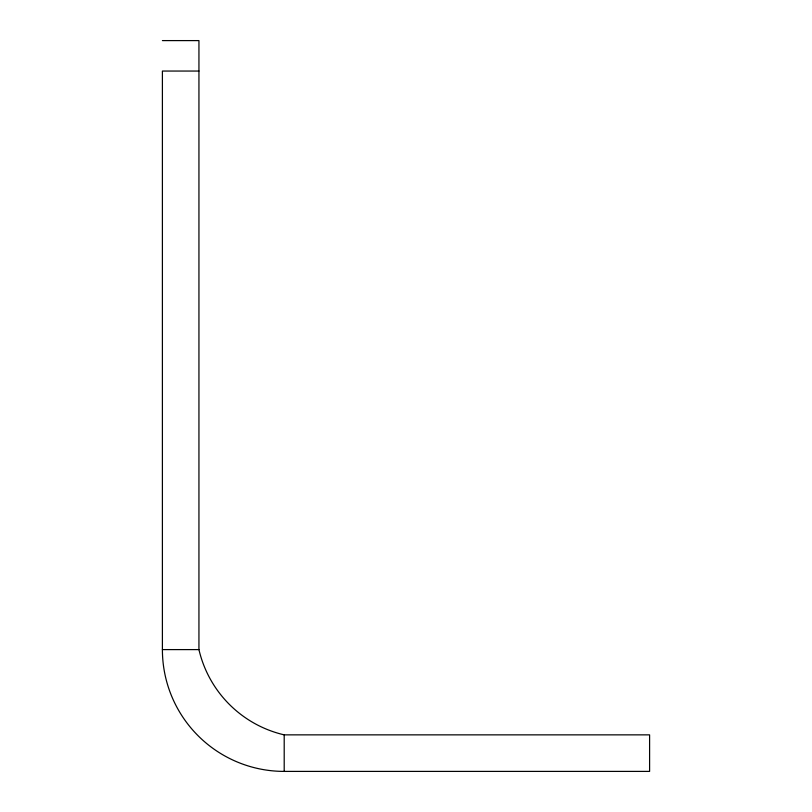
<?xml version="1.0" encoding="UTF-8"?>
<svg xmlns="http://www.w3.org/2000/svg" width="812" height="812" viewBox="0 0 812 812"><rect width="100%" height="100%" fill="white"/><g stroke="black" fill="none" stroke-linecap="round" stroke-linejoin="round"><path stroke-width="1.22" d="M162.4 40.6L198.94 40.6L198.94 649.6A114.066 114.066 0 0 0 284.2 734.86L649.6 734.86L649.6 771.4L284.2 771.4A121.8 121.8 0 0 1 162.4 649.6L162.4 71.05L198.94 71.05M162.4 649.6L198.94 649.6M284.2 734.86L284.2 771.4"/></g></svg>
